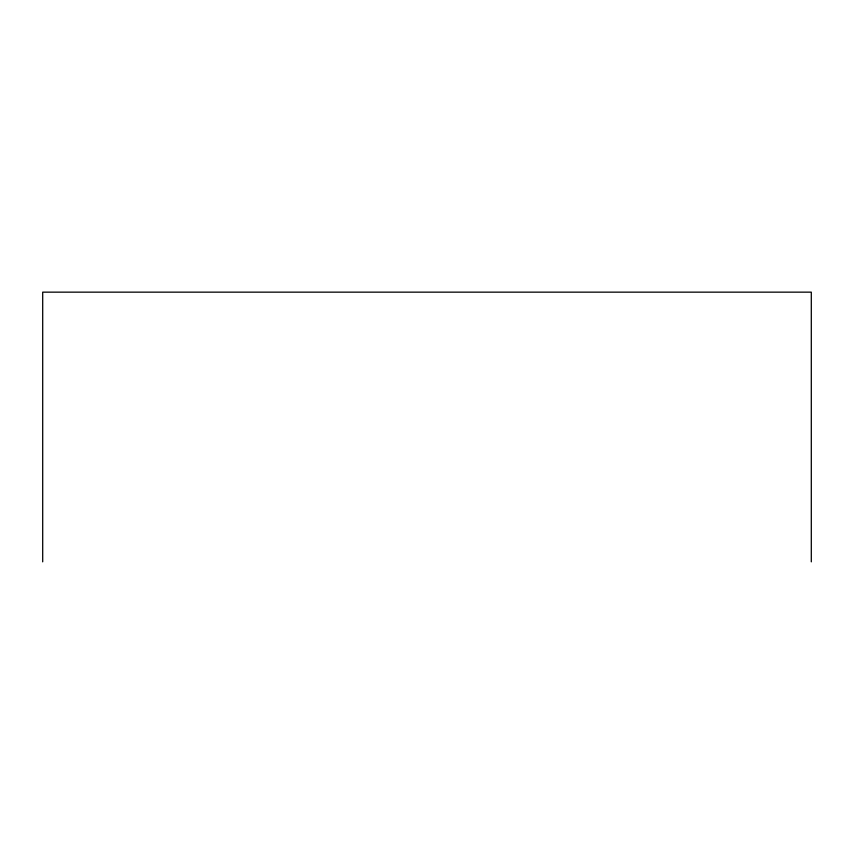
<?xml version="1.0" encoding="UTF-8"?>
<svg xmlns="http://www.w3.org/2000/svg" width="854" height="854" viewBox="0 0 854 854"><rect width="100%" height="100%" fill="white"/><g stroke="black" fill="none" stroke-linecap="round" stroke-linejoin="round"><path stroke-width="1.28" d="M811.3 561.847L811.3 292.153L42.7 292.153L42.7 561.847"/></g></svg>
